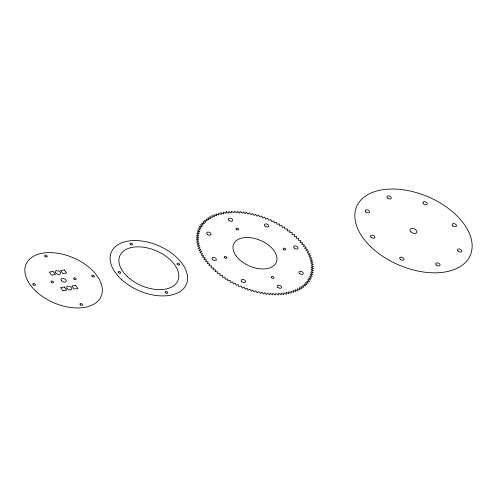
<?xml version="1.0" encoding="UTF-8"?>
<svg xmlns="http://www.w3.org/2000/svg" width="497" height="497" viewBox="0 0 497 497"><rect width="100%" height="100%" fill="white"/><g stroke="black" fill="none" stroke-linecap="round" stroke-linejoin="round"><path stroke-width="0.75" d="M226.234 211.647L226.005 213.462L223.426 212.045L223.638 213.971L221.053 212.554L221.264 214.48L218.686 213.07L218.792 215.015L215.978 213.878L216.624 215.872L213.896 214.698L214.549 216.692L211.821 215.518L212.468 217.512L209.666 216.611L210.734 218.624L207.932 217.717L209.001 219.73L206.199 218.829L207.193 220.892L204.323 220.339L205.789 222.321L202.975 221.705L204.441 223.687L201.627 223.078L203.093 225.06L200.341 224.756L202.161 226.657L199.409 226.352L201.235 228.253L198.483 227.949L200.266 229.918L197.62 230.005L199.757 231.782L197.135 231.795L199.272 233.565L196.65 233.578L198.788 235.354L196.352 235.677L198.75 237.28L196.321 237.609L198.719 239.212L196.29 239.535L198.688 241.219L196.526 241.94L199.129 243.337L196.949 243.965L199.552 245.363L197.377 245.996L199.974 247.388L198.104 248.307L200.844 249.457L198.974 250.382L201.707 251.532L199.837 252.457L202.614 253.694L201.155 254.973L203.963 255.849L202.447 257.042L205.255 257.918L203.733 259.111L206.541 259.987L205.416 261.416L208.224 261.994L207.1 263.429L209.908 264.006L208.783 265.441L211.666 266.106L211.039 267.827L213.785 268.1L213.076 269.734L215.816 270.008L215.108 271.642L217.848 271.915L217.574 273.71L220.183 273.667L219.904 275.468L222.513 275.425L222.24 277.22L224.948 277.258L225.228 279.239L227.632 278.885L227.8 280.799L230.21 280.445L230.378 282.364L232.782 282.004L233.391 283.992L235.535 283.333L236.143 285.321L238.293 284.657L238.895 286.651L241.163 286.042L242.319 288.105L244.151 287.148L245.183 289.161L247.021 288.21L248.046 290.223L249.885 289.273L251.314 291.254L252.793 290.037L254.215 292.025L255.7 290.807L257.123 292.795L258.732 291.609L260.645 293.541L261.733 292.087L263.516 294L264.603 292.54L266.392 294.454L267.479 293L269.585 294.789L270.256 293.137L272.362 294.926L273.027 293.267L275.139 295.056L275.922 293.41L278.407 295.025L278.637 293.211L281.016 294.833L281.246 293.019L283.619 294.64L283.849 292.826L286.427 294.243L286.216 292.317L288.8 293.733L288.589 291.807L291.167 293.218L291.062 291.273L293.876 292.41L293.23 290.416L295.957 291.59L295.305 289.596L298.032 290.77L297.38 288.776L300.188 289.676L299.119 287.664L301.921 288.571L300.853 286.558L303.655 287.459L302.661 285.396L305.531 285.949L304.065 283.967L306.879 284.582L305.413 282.6L308.227 283.209L306.761 281.227L309.513 281.532L307.693 279.631L310.445 279.935L308.618 278.034L311.37 278.339L309.588 276.369L312.234 276.282L310.097 274.506L312.719 274.493L310.582 272.723L313.203 272.71L311.066 270.94L313.501 270.61L311.103 269.007L313.532 268.684L311.134 267.082L313.564 266.752L311.165 265.069L313.327 264.348L310.724 262.95L312.899 262.323L310.302 260.925L312.476 260.298L309.88 258.9L311.749 257.98L309.01 256.831L310.88 255.905L308.146 254.756L310.016 253.837L307.239 252.594L308.699 251.314L305.891 250.438L307.407 249.245L304.599 248.37L306.121 247.177L303.307 246.307L304.437 244.872L301.629 244.294L302.754 242.859L299.946 242.281L301.07 240.846L298.188 240.181L298.809 238.461L296.069 238.187L296.777 236.553L294.038 236.28L294.746 234.646L292.006 234.373L292.279 232.577L289.67 232.621L289.944 230.819L287.341 230.863L287.614 229.067L284.905 229.03L284.626 227.048L282.221 227.402L282.054 225.489L279.643 225.843L279.476 223.923L277.071 224.284L276.462 222.296L274.313 222.954L273.71 220.966L271.561 221.631L270.958 219.637L268.691 220.246L267.535 218.189L265.696 219.14L264.671 217.127L262.832 218.077L261.807 216.065L259.968 217.015L258.539 215.033L257.061 216.251L255.638 214.263L254.153 215.481L252.731 213.493L251.122 214.679L249.208 212.747L248.121 214.201L246.332 212.294L245.251 213.747L243.462 211.834L242.374 213.288L240.262 211.498L239.597 213.151L237.491 211.362L236.827 213.02L234.714 211.231L233.932 212.878L231.447 211.262L231.217 213.076L228.837 211.455L228.608 213.269L226.234 211.647M53.042 271.524L49.265 272.058L51.526 275.158L55.304 274.624L53.042 271.524M64.386 269.921L60.603 270.455L62.864 273.555L66.641 273.021L64.386 269.921M64.343 287.024L60.559 287.558L62.821 290.658L66.598 290.124L64.343 287.024M75.681 285.421L71.903 285.955L74.159 289.055L77.942 288.521L75.681 285.421M35.946 291.273A40.835 24.515 23.2 0 0 100.941 296.808A40.835 24.515 23.2 0 0 53.924 252.787A40.835 24.515 23.2 0 0 35.946 291.273M80.284 304.847A1.392 0.839 23.2 0 0 82.502 305.034A1.392 0.839 23.2 0 0 80.899 303.537A1.392 0.839 23.2 0 0 80.284 304.847M33.175 284.831A1.392 0.839 23.2 0 0 35.393 285.017A1.392 0.839 23.2 0 0 33.79 283.52A1.392 0.839 23.2 0 0 33.175 284.831M45.034 256.477A1.392 0.839 23.2 0 0 47.252 256.669A1.392 0.839 23.2 0 0 45.649 255.166A1.392 0.839 23.2 0 0 45.034 256.477M92.144 276.494A1.392 0.839 23.2 0 0 94.362 276.686A1.392 0.839 23.2 0 0 92.759 275.183A1.392 0.839 23.2 0 0 92.144 276.494M66.983 288.359A2.783 1.671 23.2 0 0 71.562 289.49A2.783 1.671 23.2 0 0 69.213 286.266A2.783 1.671 23.2 0 0 66.983 288.359M55.689 272.859A2.783 1.671 23.2 0 0 60.261 273.99A2.783 1.671 23.2 0 0 57.913 270.766A2.783 1.671 23.2 0 0 55.689 272.859M61.336 280.606A2.783 1.671 23.2 0 0 65.908 281.737A2.783 1.671 23.2 0 0 63.56 278.519A2.783 1.671 23.2 0 0 61.336 280.606M51.321 282.265A1.392 0.839 23.2 0 0 53.533 282.458A1.392 0.839 23.2 0 0 51.93 280.954A1.392 0.839 23.2 0 0 51.321 282.265M73.997 279.059A1.392 0.839 23.2 0 0 76.215 279.246A1.392 0.839 23.2 0 0 74.612 277.748A1.392 0.839 23.2 0 0 73.997 279.059M121.193 279.221A40.835 24.515 23.2 0 0 186.189 284.756A40.835 24.515 23.2 0 0 139.172 240.734A40.835 24.515 23.2 0 0 121.193 279.221M165.532 292.795A1.392 0.839 23.2 0 0 167.75 292.981A1.392 0.839 23.2 0 0 166.147 291.484A1.392 0.839 23.2 0 0 165.532 292.795M118.429 272.778A1.392 0.839 23.2 0 0 120.641 272.965A1.392 0.839 23.2 0 0 119.038 271.468A1.392 0.839 23.2 0 0 118.429 272.778M130.289 244.425A1.392 0.839 23.2 0 0 132.5 244.617A1.392 0.839 23.2 0 0 130.897 243.114A1.392 0.839 23.2 0 0 130.289 244.425M177.392 264.441A1.392 0.839 23.2 0 0 179.61 264.634A1.392 0.839 23.2 0 0 178.007 263.13A1.392 0.839 23.2 0 0 177.392 264.441M127.48 276.723A31.553 18.942 23.2 0 0 177.702 280.998A31.553 18.942 23.2 0 0 141.372 246.984A31.553 18.942 23.2 0 0 127.48 276.723M277.823 287.341A2.317 1.392 23.2 0 0 281.513 287.651A2.317 1.392 23.2 0 0 278.842 285.154A2.317 1.392 23.2 0 0 277.823 287.341M212.598 259.627A2.317 1.392 23.2 0 0 216.288 259.943A2.317 1.392 23.2 0 0 213.617 257.44A2.317 1.392 23.2 0 0 212.598 259.627M229.018 220.37A2.317 1.392 23.2 0 0 232.714 220.687A2.317 1.392 23.2 0 0 230.043 218.183A2.317 1.392 23.2 0 0 229.018 220.37M294.243 248.084A2.317 1.392 23.2 0 0 297.939 248.401A2.317 1.392 23.2 0 0 295.268 245.897A2.317 1.392 23.2 0 0 294.243 248.084M241.809 281.613A2.317 1.392 23.2 0 0 245.499 281.929A2.317 1.392 23.2 0 0 242.828 279.426A2.317 1.392 23.2 0 0 241.809 281.613M207.324 234.28A2.317 1.392 23.2 0 0 211.001 234.553A2.317 1.392 23.2 0 0 208.286 232.068A2.317 1.392 23.2 0 0 207.324 234.28M265.031 226.098A2.317 1.392 23.2 0 0 268.728 226.408A2.317 1.392 23.2 0 0 266.057 223.911A2.317 1.392 23.2 0 0 265.031 226.098M299.542 273.449A2.317 1.392 23.2 0 0 303.232 273.766A2.317 1.392 23.2 0 0 300.561 271.263A2.317 1.392 23.2 0 0 299.542 273.449M283.34 249.221A1.392 0.839 23.2 0 0 285.632 249.786A1.392 0.839 23.2 0 0 284.458 248.177A1.392 0.839 23.2 0 0 283.34 249.221M271.48 277.575A1.392 0.839 23.2 0 0 273.772 278.14A1.392 0.839 23.2 0 0 272.598 276.531A1.392 0.839 23.2 0 0 271.48 277.575M236.237 229.21A1.392 0.839 23.2 0 0 238.523 229.776A1.392 0.839 23.2 0 0 237.349 228.16A1.392 0.839 23.2 0 0 236.237 229.21M224.377 257.558A1.392 0.839 23.2 0 0 226.663 258.123A1.392 0.839 23.2 0 0 225.489 256.514A1.392 0.839 23.2 0 0 224.377 257.558M236.094 255.905A23.197 13.928 23.2 0 0 274.226 265.317A23.197 13.928 23.2 0 0 254.657 238.467A23.197 13.928 23.2 0 0 236.094 255.905M370.632 246.599A61.802 37.107 23.2 0 0 469.603 256.738A61.802 37.107 23.2 0 0 400.24 189.425A61.802 37.107 23.2 0 0 370.632 246.599M436.323 265.031A2.317 1.392 23.2 0 0 440.013 265.342A2.317 1.392 23.2 0 0 437.341 262.845A2.317 1.392 23.2 0 0 436.323 265.031M387.517 198.061A2.317 1.392 23.2 0 0 391.214 198.378A2.317 1.392 23.2 0 0 388.542 195.874A2.317 1.392 23.2 0 0 387.517 198.061M371.097 237.317A2.317 1.392 23.2 0 0 374.788 237.628A2.317 1.392 23.2 0 0 372.123 235.131A2.317 1.392 23.2 0 0 371.097 237.317M458.041 251.14A2.317 1.392 23.2 0 0 461.738 251.457A2.317 1.392 23.2 0 0 459.066 248.954A2.317 1.392 23.2 0 0 458.041 251.14M423.531 203.789A2.317 1.392 23.2 0 0 427.227 204.099A2.317 1.392 23.2 0 0 424.556 201.602A2.317 1.392 23.2 0 0 423.531 203.789M365.823 211.97A2.317 1.392 23.2 0 0 369.501 212.244A2.317 1.392 23.2 0 0 366.786 209.759A2.317 1.392 23.2 0 0 365.823 211.97M400.309 259.304A2.317 1.392 23.2 0 0 404.005 259.614A2.317 1.392 23.2 0 0 401.334 257.117A2.317 1.392 23.2 0 0 400.309 259.304M452.742 225.775A2.317 1.392 23.2 0 0 456.439 226.085A2.317 1.392 23.2 0 0 453.767 223.588A2.317 1.392 23.2 0 0 452.742 225.775M410.976 231.919A3.715 2.23 23.2 0 0 416.884 232.422A3.715 2.23 23.2 0 0 412.616 228.421A3.715 2.23 23.2 0 0 410.976 231.919"/></g></svg>
